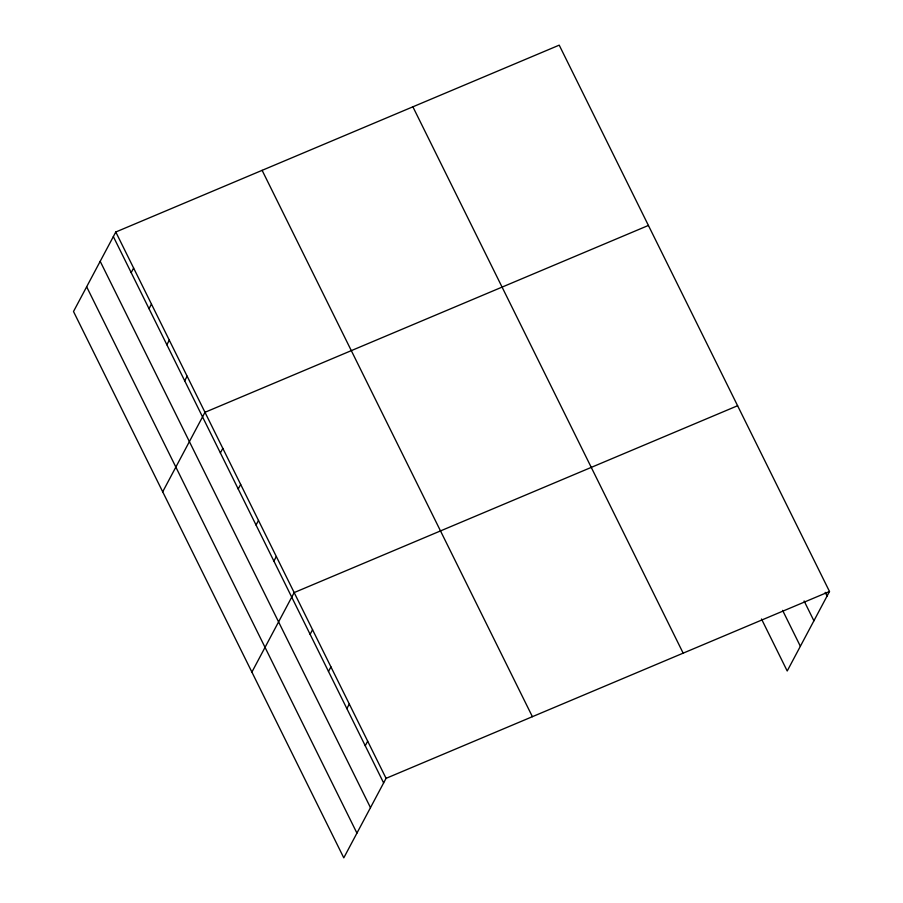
<?xml version="1.0" encoding="UTF-8"?>
<svg xmlns="http://www.w3.org/2000/svg" width="903" height="903" viewBox="0 0 903 903"><rect width="100%" height="100%" fill="white"/><g stroke="black" fill="none" stroke-linecap="round" stroke-linejoin="round"><path stroke-width="1.35" d="M115.787 232.003L73.504 311.512L343.783 857.85L386.066 778.341L829.496 591.488L559.217 45.15L115.787 232.003L386.066 778.341M131.183 272.638L133.621 268.056M149.029 308.702L151.456 304.119M166.863 344.754L169.301 340.171M184.697 380.818L187.135 376.235M162.698 491.808L204.981 412.299L648.41 225.445M220.377 452.934L222.815 448.351M238.211 488.997L240.649 484.414M256.057 525.049L258.495 520.467M273.891 561.113L276.329 556.53M251.892 672.092L294.164 592.582L737.604 405.729M310.113 634.312L312.551 629.73M328.489 671.471L330.927 666.888M346.865 708.618L349.303 704.035M365.241 745.765L367.679 741.182M829.496 591.488L787.213 670.997L761.489 618.984M825.218 592.357L827.058 596.07M804.11 600.98L813.908 620.79M782.596 610.36L800.363 646.266M412.885 106.814L683.165 653.151M262.118 170.34L532.398 716.677M113.349 236.586L383.628 782.924M100.199 261.317L370.478 807.643M86.654 286.793L356.933 833.119"/></g></svg>
